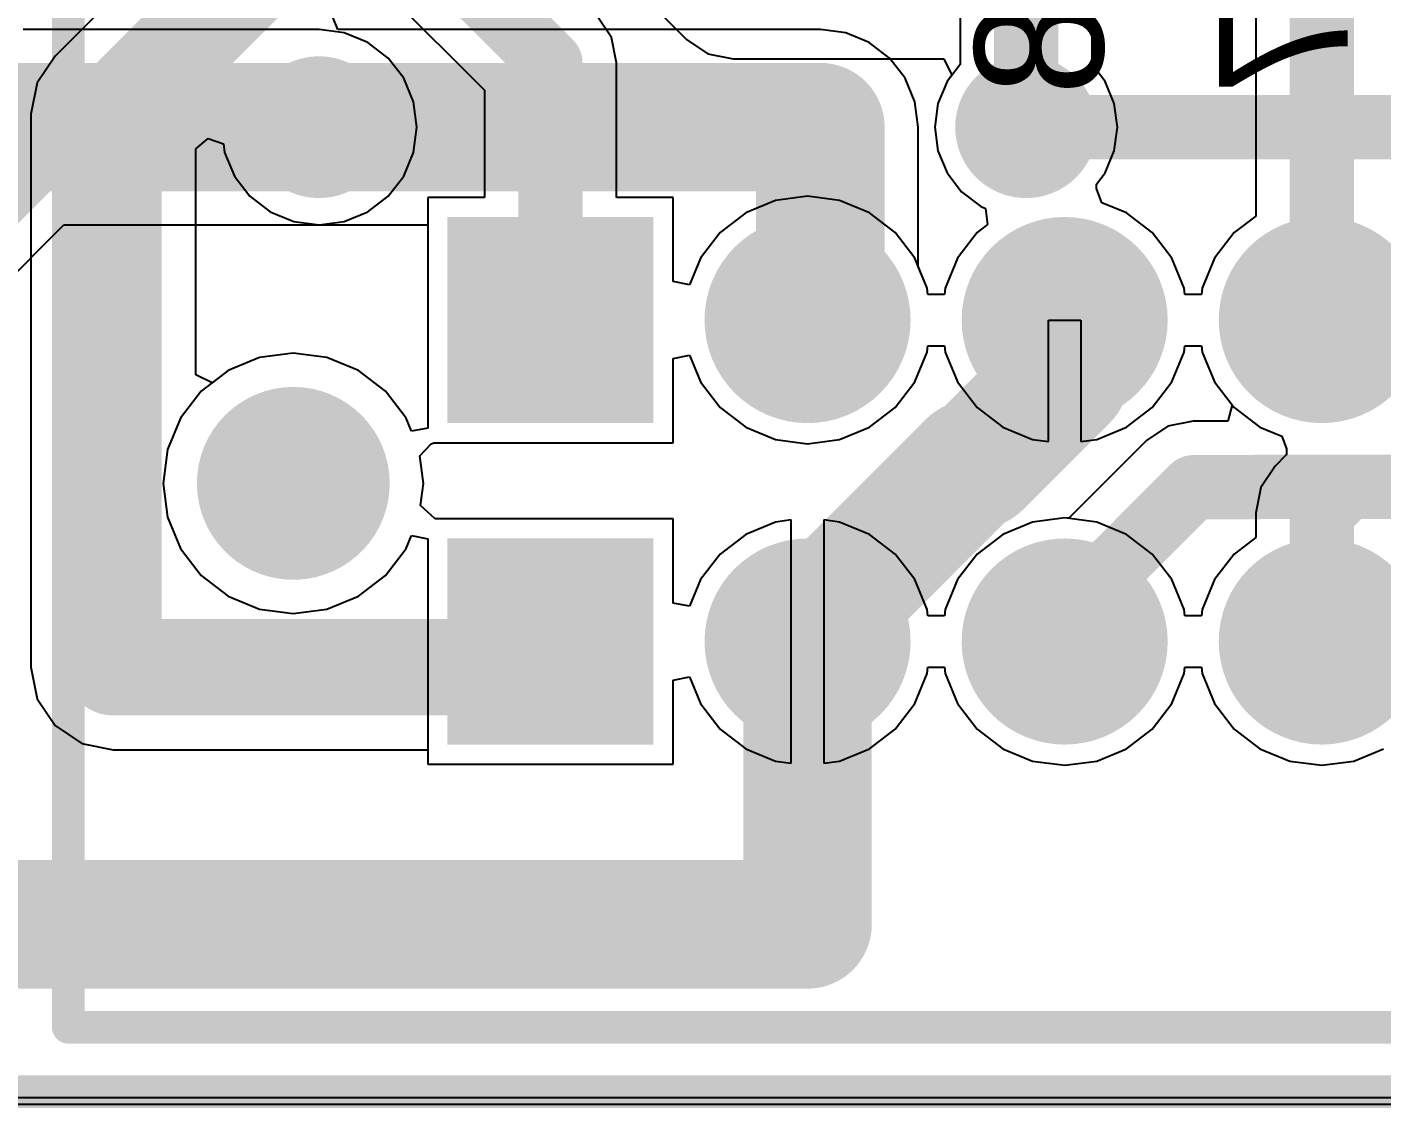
# Model space of a CAD drawing. Header units: millimetres. Extents: x 29.9 to 75.1, y 29.9 to 100.1.
# Drawn here: x 37.23 to 47.77, y 29.87 to 38.28 of the extents above; entities that cross this region are included whole.
import ezdxf

# ---------------------------------------------------------------- set-up
doc = ezdxf.new("R2010")
doc.units = ezdxf.units.MM
for name, color, linetype in [('BottomLayer', 5, 'Continuous'), ('BottomOverlay', 54, 'Continuous'), ('BottomSolder', 6, 'Continuous'), ('Mechanical1', 6, 'Continuous'), ('MultiLayer', 9, 'Continuous'), ('PadHoleLayer', 156, 'Continuous'), ('TopLayer', 1, 'Continuous'), ('TopOverlay', 2, 'Continuous'), ('TopSolder', 216, 'Continuous'), ('ViaHoleLayer', 16, 'Continuous')]:
    doc.layers.add(name, color=color, linetype=linetype)

# ---------------------------------------------------------------- blocks, each defined once
blk = doc.blocks.new('53313_1265_1309')
at = {"layer": 'BottomLayer', "const_width": 0.6999985999999999}
for points in [[(1.65000178, 0, 1), (2.35000038, 0, 1)], [(3.65000032, 0, 1), (4.34999892, 0, 1)], [(5.6500014, 0, 1), (6.35, 0, 1)], [(1.65000178, -2.50000008, 1), (2.35000038, -2.50000008, 1)], [(3.65000032, -2.50000008, 1), (4.34999892, -2.50000008, 1)], [(5.6500014, -2.50000008, 1), (6.35, -2.50000008, 1)]]:
    blk.add_lwpolyline(points, format="xyb", close=True, dxfattribs=at)
at = {"layer": 'BottomLayer'}
for points in [[(-0.6999985999999999, -0.6999985999999999), (0.6999985999999999, -0.6999985999999999), (-0.6999985999999999, 0.6999985999999999), (0.6999985999999999, 0.6999985999999999)], [(-0.6999985999999999, -3.19999868), (0.6999985999999999, -3.19999868), (-0.6999985999999999, -1.80000148), (0.6999985999999999, -1.80000148)]]:
    blk.add_solid(points, dxfattribs=at)
at = {"layer": 'BottomSolder'}
for points, const_width in [([(1.59920178, 0, 1), (2.40080038, 0, 1)], 0.8015985999999999), ([(3.59920032, 0, 1), (4.40079892, 0, 1)], 0.8015985999999999), ([(5.5992014, 0, 1), (6.400799999999999, 0, 1)], 0.8015985999999999), ([(-2.05080108, -1.27, 1), (-1.94920108, -1.27, 1)], 0.1016), ([(1.59920178, -2.50000008, 1), (2.40080038, -2.50000008, 1)], 0.8015985999999999), ([(3.59920032, -2.50000008, 1), (4.40079892, -2.50000008, 1)], 0.8015985999999999), ([(5.5992014, -2.50000008, 1), (6.400799999999999, -2.50000008, 1)], 0.8015985999999999)]:
    blk.add_lwpolyline(points, format="xyb", close=True, dxfattribs=dict(at, const_width=const_width))
for points in [[(-0.8015985999999999, -0.8015985999999999), (0.8015985999999999, -0.8015985999999999), (-0.8015985999999999, 0.8015985999999999), (0.8015985999999999, 0.8015985999999999)], [(-0.8015985999999999, -3.30159868), (0.8015985999999999, -3.30159868), (-0.8015985999999999, -1.69840148), (0.8015985999999999, -1.69840148)]]:
    blk.add_solid(points, dxfattribs=at)
at = {"layer": 'MultiLayer', "const_width": 0.6999985999999999}
for points in [[(1.65000178, 0, 1), (2.35000038, 0, 1)], [(3.65000032, 0, 1), (4.34999892, 0, 1)], [(5.6500014, 0, 1), (6.35, 0, 1)], [(1.65000178, -2.50000008, 1), (2.35000038, -2.50000008, 1)], [(3.65000032, -2.50000008, 1), (4.34999892, -2.50000008, 1)], [(5.6500014, -2.50000008, 1), (6.35, -2.50000008, 1)]]:
    blk.add_lwpolyline(points, format="xyb", close=True, dxfattribs=at)
at = {"layer": 'MultiLayer'}
for points in [[(-0.6999985999999999, -0.6999985999999999), (0.6999985999999999, -0.6999985999999999), (-0.6999985999999999, 0.6999985999999999), (0.6999985999999999, 0.6999985999999999)], [(-0.6999985999999999, -3.19999868), (0.6999985999999999, -3.19999868), (-0.6999985999999999, -1.80000148), (0.6999985999999999, -1.80000148)]]:
    blk.add_solid(points, dxfattribs=at)
at = {"layer": 'PadHoleLayer'}
for points, const_width in [([(-0.1999996, 0, 1), (0.1999996, 0, 1)], 0.3999992), ([(1.80000148, 0, 1), (2.20000068, 0, 1)], 0.3999992), ([(3.80000002, 0, 1), (4.19999922, 0, 1)], 0.3999992), ([(5.800001099999999, 0, 1), (6.200000299999999, 0, 1)], 0.3999992), ([(-2.3750016, -1.27, 1), (-1.62500056, -1.27, 1)], 0.7499985), ([(-0.1999996, -2.50000008, 1), (0.1999996, -2.50000008, 1)], 0.3999992), ([(1.80000148, -2.50000008, 1), (2.20000068, -2.50000008, 1)], 0.3999992), ([(3.80000002, -2.50000008, 1), (4.19999922, -2.50000008, 1)], 0.3999992), ([(5.800001099999999, -2.50000008, 1), (6.200000299999999, -2.50000008, 1)], 0.3999992)]:
    blk.add_lwpolyline(points, format="xyb", close=True, dxfattribs=dict(at, const_width=const_width))
at = {"layer": 'TopLayer', "const_width": 0.6999985999999999}
for points in [[(1.65000178, 0, 1), (2.35000038, 0, 1)], [(3.65000032, 0, 1), (4.34999892, 0, 1)], [(5.6500014, 0, 1), (6.35, 0, 1)], [(1.65000178, -2.50000008, 1), (2.35000038, -2.50000008, 1)], [(3.65000032, -2.50000008, 1), (4.34999892, -2.50000008, 1)], [(5.6500014, -2.50000008, 1), (6.35, -2.50000008, 1)]]:
    blk.add_lwpolyline(points, format="xyb", close=True, dxfattribs=at)
at = {"layer": 'TopLayer'}
for points in [[(-0.6999985999999999, -0.6999985999999999), (0.6999985999999999, -0.6999985999999999), (-0.6999985999999999, 0.6999985999999999), (0.6999985999999999, 0.6999985999999999)], [(-0.6999985999999999, -3.19999868), (0.6999985999999999, -3.19999868), (-0.6999985999999999, -1.80000148), (0.6999985999999999, -1.80000148)]]:
    blk.add_solid(points, dxfattribs=at)
at = {"layer": 'TopOverlay', "const_width": 0.254}
for points in [[(-3.75000012, -5.49999916), (-3.75000012, 2.99999908)], [(-3.75000012, -5.49999916), (13.75000044, -5.49999916)]]:
    blk.add_lwpolyline(points, dxfattribs=at)
at = {"layer": 'TopOverlay', "const_width": 0.127}
blk.add_lwpolyline([(-3.81350012, -5.49999916, 1), (-3.68650012, -5.49999916, 1)], format="xyb", close=True, dxfattribs=at)
blk.add_lwpolyline([(-3.81350012, -5.49999916, 1), (-3.68650012, -5.49999916, 1)], format="xyb", close=True, dxfattribs=at)
at = {"layer": 'TopSolder'}
for points, const_width in [([(1.59920178, 0, 1), (2.40080038, 0, 1)], 0.8015985999999999), ([(3.59920032, 0, 1), (4.40079892, 0, 1)], 0.8015985999999999), ([(5.5992014, 0, 1), (6.400799999999999, 0, 1)], 0.8015985999999999), ([(-2.05080108, -1.27, 1), (-1.94920108, -1.27, 1)], 0.1016), ([(1.59920178, -2.50000008, 1), (2.40080038, -2.50000008, 1)], 0.8015985999999999), ([(3.59920032, -2.50000008, 1), (4.40079892, -2.50000008, 1)], 0.8015985999999999), ([(5.5992014, -2.50000008, 1), (6.400799999999999, -2.50000008, 1)], 0.8015985999999999)]:
    blk.add_lwpolyline(points, format="xyb", close=True, dxfattribs=dict(at, const_width=const_width))
for points in [[(-0.8015985999999999, -0.8015985999999999), (0.8015985999999999, -0.8015985999999999), (-0.8015985999999999, 0.8015985999999999), (0.8015985999999999, 0.8015985999999999)], [(-0.8015985999999999, -3.30159868), (0.8015985999999999, -3.30159868), (-0.8015985999999999, -1.69840148), (0.8015985999999999, -1.69840148)]]:
    blk.add_solid(points, dxfattribs=at)

msp = doc.modelspace()

# ---------------------------------------------------------------- linework, layer by layer
at = {"layer": 'BottomLayer'}
for p, q in [((39.05514668, 41.48612734), (42.35863512, 38.1826389)), ((38.08714759999999, 40.48612934), (40.78612874, 37.7871482)), ((41.77475769999999, 38.19665208), (41.66336346, 38.36336244)), ((39.49999974, 38.26050768), (37.2000018, 38.26050768)), ((39.69683449999999, 38.2345946), (39.49999974, 38.26050768)), ((39.88025297999999, 38.15861812), (39.69683449999999, 38.2345946)), ((40.03775838, 38.03775984), (39.88025297999999, 38.15861812)), ((41.81387369999999, 38.0000002), (41.77475769999999, 38.19665208)), ((42.35863512, 38.1826389), (42.52534548, 38.07124466)), ((42.52534548, 38.07124466), (42.72199736, 38.03212866)), ((40.15861666, 37.88025443999999), (40.03775838, 38.03775984)), ((41.81387369999999, 36.95400026), (41.81387369999999, 38.0000002)), ((42.72199736, 38.03212866), (44.36083584, 38.03212866)), ((44.36083584, 38.03212866), (44.42346715999999, 37.90512866)), ((40.23459314, 37.69683596), (40.15861666, 37.88025443999999)), ((44.38502934, 37.85503224), (44.31409222, 37.68377782)), ((44.42346715999999, 37.90512866), (44.38502934, 37.85503224)), ((40.78612874, 37.7871482), (40.78612874, 36.95400026)), ((40.26050622, 37.5000012), (40.23459314, 37.69683596)), ((44.31409222, 37.68377782), (44.28989618, 37.49999612)), ((40.23459314, 37.30316644), (40.26050622, 37.5000012)), ((44.28989618, 37.49999612), (44.31409222, 37.31621442)), ((44.31409222, 37.31621442), (44.38502934, 37.14496)), ((40.15861666, 37.11974796), (40.23459314, 37.30316644)), ((40.03775838, 36.96224256), (40.15861666, 37.11974796)), ((44.38502934, 37.14496), (44.49787138, 36.99789654)), ((44.49787138, 36.99789654), (44.64493484, 36.8850545)), ((39.88025297999999, 36.84138428), (40.03775838, 36.96224256)), ((40.78612874, 36.95400026), (40.34600262, 36.95400026)), ((40.34600262, 36.95400026), (40.34600262, 35.16017352)), ((42.25399982, 36.95400026), (41.81387369999999, 36.95400026)), ((42.25399982, 36.29951845999999), (42.25399982, 36.95400026)), ((43.05095784, 36.92944608), (42.8188882, 36.83331724)), ((43.3000023, 36.9622324), (43.05095784, 36.92944608)), ((43.54904676, 36.92944608), (43.3000023, 36.9622324)), ((43.78111639999999, 36.83331724), (43.54904676, 36.92944608)), ((44.64493484, 36.8850545), (44.68435564, 36.86872484)), ((39.69683449999999, 36.7654078), (39.88025297999999, 36.84138428)), ((42.8188882, 36.83331724), (42.61960234, 36.68040162)), ((43.98040226, 36.68040162), (43.78111639999999, 36.83331724)), ((44.68435564, 36.86872484), (44.70093422, 36.74280942)), ((36.96050774, 36.18498985999999), (37.5150126, 36.73949472)), ((37.5150126, 36.73949472), (39.49999974, 36.73949472)), ((39.49999974, 36.73949472), (39.69683449999999, 36.7654078)), ((42.61960234, 36.68040162), (42.46668672, 36.48111575999999)), ((44.13331788, 36.48111575999999), (43.98040226, 36.68040162)), ((44.61960088, 36.68040162), (44.46668526, 36.48111575999999)), ((44.70093422, 36.74280942), (44.61960088, 36.68040162)), ((42.46668672, 36.48111575999999), (42.38099982, 36.27425562)), ((44.22944672, 36.24904612), (44.13331788, 36.48111575999999)), ((44.46668526, 36.48111575999999), (44.37055642, 36.24904612)), ((42.38099982, 36.27425562), (42.25399982, 36.29951845999999)), ((44.23595419999999, 36.19962026), (44.22944672, 36.24904612)), ((44.36404894, 36.19962026), (44.23595419999999, 36.19962026)), ((44.37055642, 36.24904612), (44.36404894, 36.19962026)), ((45.17300084, 35.0544892), (45.17300084, 36.00000166)), ((45.17300084, 36.00000166), (45.42700084, 36.00000166)), ((45.42700084, 36.00000166), (45.42700084, 35.0544892)), ((39.30000013999999, 35.7426641), (39.03790262, 35.7081582)), ((39.56209766, 35.7081582), (39.30000013999999, 35.7426641)), ((42.25399982, 35.70048486), (42.38099982, 35.7257477)), ((42.38099982, 35.7257477), (42.46668672, 35.51888756)), ((44.13331788, 35.51888756), (44.22944672, 35.75095719999999)), ((44.22944672, 35.75095719999999), (44.23595419999999, 35.80038306)), ((44.23595419999999, 35.80038306), (44.36404894, 35.80038306)), ((44.36404894, 35.80038306), (44.37055642, 35.75095719999999)), ((44.37055642, 35.75095719999999), (44.46668526, 35.51888756)), ((46.13331642, 35.51888756), (46.22944526, 35.75095719999999)), ((46.22944526, 35.75095719999999), (46.23595273999999, 35.80039068)), ((46.23595273999999, 35.80039068), (46.36405002, 35.80039068)), ((46.36405002, 35.80039068), (46.3705575, 35.75095719999999)), ((46.3705575, 35.75095719999999), (46.46668634, 35.51888756)), ((39.03790262, 35.7081582), (38.79366891999999, 35.60699254)), ((39.80633135999999, 35.60699254), (39.56209766, 35.7081582)), ((42.25399982, 35.04600306), (42.25399982, 35.70048486)), ((38.79366891999999, 35.60699254), (38.58393857999999, 35.44606322)), ((40.01606169999999, 35.44606322), (39.80633135999999, 35.60699254)), ((42.46668672, 35.51888756), (42.61960234, 35.3196017)), ((43.98040226, 35.3196017), (44.13331788, 35.51888756)), ((44.46668526, 35.51888756), (44.61960088, 35.3196017)), ((45.9804008, 35.3196017), (46.13331642, 35.51888756)), ((46.46668634, 35.51888756), (46.60327737999999, 35.34087419999999)), ((38.58393857999999, 35.44606322), (38.42300926, 35.23633288)), ((40.17699102, 35.23633288), (40.01606169999999, 35.44606322)), ((42.61960234, 35.3196017), (42.8188882, 35.16668608)), ((43.78111639999999, 35.16668608), (43.98040226, 35.3196017)), ((44.61960088, 35.3196017), (44.8188842, 35.16668608)), ((45.78111748, 35.16668608), (45.9804008, 35.3196017)), ((46.60327737999999, 35.34087419999999), (46.56806028, 35.2138742)), ((38.42300926, 35.23633288), (38.3218436, 34.99209918)), ((40.21900262, 35.13491068), (40.17699102, 35.23633288)), ((46.30000138, 35.2138742), (46.10335204, 35.1747582)), ((46.56806028, 35.2138742), (46.30000138, 35.2138742)), ((40.34600262, 35.16017352), (40.21900262, 35.13491068)), ((42.8188882, 35.16668608), (43.05095784, 35.07055724)), ((43.54904676, 35.07055724), (43.78111639999999, 35.16668608)), ((44.8188842, 35.16668608), (45.05095638, 35.07055724)), ((45.5490453, 35.07055724), (45.78111748, 35.16668608)), ((46.10335204, 35.1747582), (45.93663914, 35.06336396)), ((38.3218436, 34.99209918), (38.28733769999999, 34.73000166)), ((40.28442286, 34.94450974), (40.37361496, 35.03679048)), ((40.37361496, 35.03679048), (40.39329488, 35.04600306)), ((40.39329488, 35.04600306), (42.25399982, 35.04600306)), ((43.05095784, 35.07055724), (43.3000023, 35.03777092)), ((43.3000023, 35.03777092), (43.54904676, 35.07055724)), ((45.05095638, 35.07055724), (45.17300084, 35.0544892)), ((45.93663914, 35.06336396), (45.33137746, 34.45810228)), ((45.42700084, 35.0544892), (45.5490453, 35.07055724)), ((40.31266257999999, 34.73000166), (40.28442286, 34.94450974)), ((38.28733769999999, 34.73000166), (38.3218436, 34.46790413999999)), ((40.28999308, 34.55780236), (40.31266257999999, 34.73000166)), ((38.3218436, 34.46790413999999), (38.42300926, 34.22367044)), ((40.40442262, 34.45400018), (40.28999308, 34.55780236)), ((45.30000084, 34.46223232), (45.05095638, 34.429446)), ((45.33137746, 34.45810228), (45.30000084, 34.46223232)), ((42.25399982, 34.45400018), (40.40442262, 34.45400018)), ((42.25399982, 33.79951837999999), (42.25399982, 34.45400018)), ((43.05095784, 34.429446), (42.8188882, 34.33331716)), ((43.1730023, 34.44551404), (43.05095784, 34.429446)), ((43.1730023, 33.50000158), (43.1730023, 34.44551404)), ((43.54904676, 34.429446), (43.4270023, 34.44551404)), ((43.4270023, 34.44551404), (43.4270023, 33.50000158)), ((43.78111639999999, 34.33331716), (43.54904676, 34.429446)), ((45.05095638, 34.429446), (44.8188842, 34.33331716)), ((40.17699102, 34.22367044), (40.21900262, 34.32509264)), ((40.21900262, 34.32509264), (40.34600262, 34.2998298)), ((40.34600262, 34.2998298), (40.34600262, 32.54600298)), ((42.8188882, 34.33331716), (42.61960234, 34.18040154)), ((43.98040226, 34.18040154), (43.78111639999999, 34.33331716)), ((44.8188842, 34.33331716), (44.61960088, 34.18040154)), ((38.42300926, 34.22367044), (38.58393857999999, 34.0139401)), ((40.01606169999999, 34.0139401), (40.17699102, 34.22367044)), ((42.61960234, 34.18040154), (42.46668672, 33.98111567999999)), ((44.13331788, 33.98111567999999), (43.98040226, 34.18040154)), ((44.61960088, 34.18040154), (44.46668526, 33.98111567999999)), ((38.58393857999999, 34.0139401), (38.79366891999999, 33.85301078)), ((39.80633135999999, 33.85301078), (40.01606169999999, 34.0139401)), ((42.46668672, 33.98111567999999), (42.38099982, 33.77425554)), ((44.22944672, 33.74904604), (44.13331788, 33.98111567999999)), ((44.46668526, 33.98111567999999), (44.37055642, 33.74904604)), ((38.79366891999999, 33.85301078), (39.03790262, 33.75184512)), ((39.56209766, 33.75184512), (39.80633135999999, 33.85301078)), ((39.03790262, 33.75184512), (39.30000013999999, 33.71733922)), ((39.30000013999999, 33.71733922), (39.56209766, 33.75184512)), ((42.38099982, 33.77425554), (42.25399982, 33.79951837999999)), ((44.23595419999999, 33.69962018), (44.22944672, 33.74904604)), ((44.37055642, 33.74904604), (44.36404894, 33.69962018)), ((44.36404894, 33.69962018), (44.23595419999999, 33.69962018)), ((43.1730023, 32.55448912), (43.1730023, 33.50000158)), ((43.4270023, 33.50000158), (43.4270023, 32.55448912)), ((42.25399982, 33.20048478), (42.38099982, 33.22574762)), ((42.25399982, 32.54600298), (42.25399982, 33.20048478)), ((42.38099982, 33.22574762), (42.46668672, 33.01888748)), ((44.13331788, 33.01888748), (44.22944672, 33.25095712)), ((44.22944672, 33.25095712), (44.23595419999999, 33.30038297999999)), ((44.23595419999999, 33.30038297999999), (44.36404894, 33.30038297999999)), ((44.36404894, 33.30038297999999), (44.37055642, 33.25095712)), ((44.37055642, 33.25095712), (44.46668526, 33.01888748)), ((46.13331642, 33.01888748), (46.22944526, 33.25095712)), ((46.22944526, 33.25095712), (46.23595273999999, 33.3003906)), ((46.23595273999999, 33.3003906), (46.36405002, 33.3003906)), ((46.36405002, 33.3003906), (46.3705575, 33.25095712)), ((46.3705575, 33.25095712), (46.46668634, 33.01888748)), ((42.46668672, 33.01888748), (42.61960234, 32.81960162)), ((43.98040226, 32.81960162), (44.13331788, 33.01888748)), ((44.46668526, 33.01888748), (44.61960088, 32.81960162)), ((45.9804008, 32.81960162), (46.13331642, 33.01888748)), ((46.46668634, 33.01888748), (46.61960196, 32.81960162)), ((42.61960234, 32.81960162), (42.8188882, 32.666686)), ((43.78111639999999, 32.666686), (43.98040226, 32.81960162)), ((44.61960088, 32.81960162), (44.8188842, 32.666686)), ((45.78111748, 32.666686), (45.9804008, 32.81960162)), ((46.61960196, 32.81960162), (46.81888528, 32.666686)), ((42.8188882, 32.666686), (43.05095784, 32.57055716)), ((43.05095784, 32.57055716), (43.1730023, 32.55448912)), ((43.4270023, 32.55448912), (43.54904676, 32.57055716)), ((43.54904676, 32.57055716), (43.78111639999999, 32.666686)), ((44.8188842, 32.666686), (45.05095638, 32.57055716)), ((45.05095638, 32.57055716), (45.30000084, 32.53777084)), ((45.30000084, 32.53777084), (45.5490453, 32.57055716)), ((45.5490453, 32.57055716), (45.78111748, 32.666686)), ((46.81888528, 32.666686), (47.05095746, 32.57055716)), ((47.05095746, 32.57055716), (47.30000192, 32.53777084)), ((47.30000192, 32.53777084), (47.54904638, 32.57055716)), ((47.54904638, 32.57055716), (47.78111856, 32.666686)), ((40.34600262, 32.54600298), (42.25399982, 32.54600298)), ((57.40000204, 29.95000106), (30.10000076, 29.95000106))]:
    msp.add_line(p, q, dxfattribs=at)
for points, const_width in [([(38.2999996, 41.00000181999999), (41.30000122, 38.0000002)], 0.499999), ([(41.30000122, 36.00000166), (41.30000122, 38.0000002)], 0.499999), ([(36.20000126, 36.50000066), (37.2000018, 37.5000012)], 1.00000054), ([(37.2000018, 37.5000012), (39.49999974, 37.5000012)], 1.00000054), ([(44.99997096, 37.49999612), (50.5000006, 37.49999612)], 0.499999), ([(41.10000162, 36.20000126), (41.30000122, 36.00000166)], 0.499999), ([(45.30000084, 33.70000118), (46.30000138, 34.70000172)], 0.499999), ([(46.30000138, 34.70000172), (46.7972902, 34.70000172)], 0.499999), ([(46.7972902, 34.70000172), (46.8012907, 34.70400222)], 0.499999), ([(46.8012907, 34.70400222), (51.90400338, 34.70400222)], 0.499999), ([(43.29999976, 33.49999904), (43.3000023, 33.50000158)], 1.00000054), ([(43.29999976, 31.3000009), (43.29999976, 33.49999904)], 1.00000054), ([(45.30000084, 33.50000158), (45.30000084, 33.70000118)], 0.499999), ([(32.20000164, 31.3000009), (43.29999976, 31.3000009)], 1.00000054)]:
    msp.add_lwpolyline(points, dxfattribs=dict(at, const_width=const_width))
for points, const_width in [([(41.17500274, 38.0000002, 1), (41.4249997, 38.0000002, 1)], 0.2499995), ([(41.17500274, 38.0000002, 1), (41.4249997, 38.0000002, 1)], 0.2499995), ([(36.9500023, 37.5000012, 1), (37.4500013, 37.5000012, 1)], 0.499999), ([(36.9500023, 37.5000012, 1), (37.4500013, 37.5000012, 1)], 0.499999), ([(39.25000024, 37.5000012, 1), (39.74999924, 37.5000012, 1)], 0.499999), ([(39.27499891999999, 37.5000012, 1), (39.72500056, 37.5000012, 1)], 0.4499991), ([(44.77497014, 37.49999612, 1), (45.22497178, 37.49999612, 1)], 0.4499991), ([(44.87497248, 37.49999612, 1), (45.12496944, 37.49999612, 1)], 0.2499995), ([(40.97500314, 36.20000126, 1), (41.2250001, 36.20000126, 1)], 0.2499995), ([(41.17500274, 36.00000166, 1), (41.4249997, 36.00000166, 1)], 0.2499995), ([(41.17500274, 36.00000166, 1), (41.4249997, 36.00000166, 1)], 0.2499995), ([(46.1750029, 34.70000172, 1), (46.42499986, 34.70000172, 1)], 0.2499995), ([(46.1750029, 34.70000172, 1), (46.42499986, 34.70000172, 1)], 0.2499995), ([(46.67229172, 34.70000172, 1), (46.92228867999999, 34.70000172, 1)], 0.2499995), ([(46.67229172, 34.70000172, 1), (46.92228867999999, 34.70000172, 1)], 0.2499995), ([(46.67629222, 34.70400222, 1), (46.92628918, 34.70400222, 1)], 0.2499995), ([(46.67629222, 34.70400222, 1), (46.92628918, 34.70400222, 1)], 0.2499995), ([(43.05000026, 33.49999904, 1), (43.54999926, 33.49999904, 1)], 0.499999), ([(43.05000026, 33.49999904, 1), (43.54999926, 33.49999904, 1)], 0.499999), ([(43.05000279999999, 33.50000158, 1), (43.5500018, 33.50000158, 1)], 0.499999), ([(45.17500236, 33.70000118, 1), (45.42499932, 33.70000118, 1)], 0.2499995), ([(45.17500236, 33.70000118, 1), (45.42499932, 33.70000118, 1)], 0.2499995), ([(45.17500236, 33.50000158, 1), (45.42499932, 33.50000158, 1)], 0.2499995), ([(43.05000026, 31.3000009, 1), (43.54999926, 31.3000009, 1)], 0.499999), ([(43.05000026, 31.3000009, 1), (43.54999926, 31.3000009, 1)], 0.499999)]:
    msp.add_lwpolyline(points, format="xyb", close=True, dxfattribs=dict(at, const_width=const_width))
at = {"layer": 'BottomSolder', "const_width": 0.5515991}
for points in [[(39.22419892, 37.5000012, 1), (39.77580056, 37.5000012, 1)], [(44.72417014, 37.49999612, 1), (45.27577178, 37.49999612, 1)]]:
    msp.add_lwpolyline(points, format="xyb", close=True, dxfattribs=at)
at = {"layer": 'Mechanical1', "const_width": 0.254}
msp.add_lwpolyline([(30.00000096, 30.00000096), (74.99999986, 30.00000096)], dxfattribs=at)
at = {"layer": 'MultiLayer', "const_width": 0.4499991}
for points in [[(39.27499891999999, 37.5000012, 1), (39.72500056, 37.5000012, 1)], [(44.77497014, 37.49999612, 1), (45.22497178, 37.49999612, 1)]]:
    msp.add_lwpolyline(points, format="xyb", close=True, dxfattribs=at)
at = {"layer": 'TopLayer'}
for p, q in [((44.48612895999999, 42.31324532), (44.48612895999999, 37.9867922)), ((45.51387391999999, 37.98671346), (45.51387391999999, 42.31324532)), ((46.78612944, 41.98714996), (46.78612944, 36.80818394)), ((39.05867474, 39.6656433), (37.44651641999999, 38.05348498)), ((39.64708098, 38.26050768), (39.59447504, 38.38750768)), ((43.40000209999999, 38.26050768), (39.64708098, 38.26050768)), ((43.59683686, 38.2345946), (43.40000209999999, 38.26050768)), ((43.78025534, 38.15861812), (43.59683686, 38.2345946)), ((43.93776073999999, 38.03775984), (43.78025534, 38.15861812)), ((37.44651641999999, 38.05348498), (37.3074946, 37.84542596)), ((44.05861901999999, 37.88025443999999), (43.93776073999999, 38.03775984)), ((44.48612895999999, 37.9867922), (44.38502934, 37.85503224)), ((45.61491258, 37.85503224), (45.51387391999999, 37.98671346)), ((37.3074946, 37.84542596), (37.2586758, 37.600001)), ((44.1345955, 37.69683596), (44.05861901999999, 37.88025443999999)), ((44.38502934, 37.85503224), (44.31409222, 37.68377782)), ((45.6858497, 37.68377782), (45.61491258, 37.85503224)), ((44.16050858, 37.5000012), (44.1345955, 37.69683596)), ((44.31409222, 37.68377782), (44.28989618, 37.49999612)), ((45.71004574, 37.49999612), (45.6858497, 37.68377782)), ((37.2586758, 37.600001), (37.2586758, 33.30000198)), ((38.541325, 37.33068734), (38.6366893, 37.41073544)), ((38.6366893, 37.41073544), (38.75660269999999, 37.3700294)), ((44.16050858, 36.41547454), (44.16050858, 37.5000012)), ((44.28989618, 37.49999612), (44.31409222, 37.31621442)), ((45.6858497, 37.31621442), (45.71004574, 37.49999612)), ((38.541325, 35.57344676), (38.541325, 37.33068734)), ((38.75660269999999, 37.3700294), (38.76540634, 37.30316644)), ((44.31409222, 37.31621442), (44.38502934, 37.14496)), ((45.61491258, 37.14496), (45.6858497, 37.31621442)), ((38.76540634, 37.30316644), (38.84138282, 37.11974796)), ((38.84138282, 37.11974796), (38.9622411, 36.96224256)), ((44.38502934, 37.14496), (44.49787138, 36.99789654)), ((45.54794802, 37.05768814), (45.61491258, 37.14496)), ((44.49787138, 36.99789654), (44.64493484, 36.8850545)), ((45.54824266, 37.02343116), (45.54794802, 37.05768814)), ((45.58929922, 36.91277351999999), (45.54824266, 37.02343116)), ((38.9622411, 36.96224256), (39.1197465, 36.84138428)), ((44.64493484, 36.8850545), (44.68435564, 36.86872484)), ((45.78111748, 36.83331724), (45.58929922, 36.91277351999999)), ((39.1197465, 36.84138428), (39.30316498, 36.7654078)), ((44.68435564, 36.86872484), (44.70093422, 36.74280942)), ((45.9804008, 36.68040162), (45.78111748, 36.83331724)), ((46.78612944, 36.80818394), (46.61960196, 36.68040162)), ((39.30316498, 36.7654078), (39.49999974, 36.73949472)), ((39.49999974, 36.73949472), (40.34600262, 36.73949472)), ((40.34600262, 36.73949472), (40.34600262, 35.16017352)), ((44.61960088, 36.68040162), (44.46668526, 36.48111575999999)), ((44.70093422, 36.74280942), (44.61960088, 36.68040162)), ((46.13331642, 36.48111575999999), (45.9804008, 36.68040162)), ((46.61960196, 36.68040162), (46.46668634, 36.48111575999999)), ((44.46668526, 36.48111575999999), (44.37055642, 36.24904612)), ((46.22944526, 36.24904612), (46.13331642, 36.48111575999999)), ((46.46668634, 36.48111575999999), (46.3705575, 36.24904612)), ((44.22944672, 36.24904612), (44.16050858, 36.41547454)), ((44.23595419999999, 36.19962026), (44.22944672, 36.24904612)), ((44.36404894, 36.19962026), (44.23595419999999, 36.19962026)), ((44.37055642, 36.24904612), (44.36404894, 36.19962026)), ((46.23595273999999, 36.19961264), (46.22944526, 36.24904612)), ((46.36405002, 36.19961264), (46.23595273999999, 36.19961264)), ((46.3705575, 36.24904612), (46.36405002, 36.19961264)), ((45.17300084, 35.0544892), (45.17300084, 36.00000166)), ((45.17300084, 36.00000166), (45.42700084, 36.00000166)), ((45.42700084, 36.00000166), (45.42700084, 35.0544892)), ((39.30000013999999, 35.7426641), (39.03790262, 35.7081582)), ((39.56209766, 35.7081582), (39.30000013999999, 35.7426641)), ((42.25399982, 35.70048486), (42.38099982, 35.7257477)), ((42.38099982, 35.7257477), (42.46668672, 35.51888756)), ((44.13331788, 35.51888756), (44.22944672, 35.75095719999999)), ((44.22944672, 35.75095719999999), (44.23595419999999, 35.80038306)), ((44.23595419999999, 35.80038306), (44.36404894, 35.80038306)), ((44.36404894, 35.80038306), (44.37055642, 35.75095719999999)), ((44.37055642, 35.75095719999999), (44.46668526, 35.51888756)), ((46.13331642, 35.51888756), (46.22944526, 35.75095719999999)), ((46.22944526, 35.75095719999999), (46.23595273999999, 35.80039068)), ((46.23595273999999, 35.80039068), (46.36405002, 35.80039068)), ((46.36405002, 35.80039068), (46.3705575, 35.75095719999999)), ((46.3705575, 35.75095719999999), (46.46668634, 35.51888756)), ((39.03790262, 35.7081582), (38.79366891999999, 35.60699254)), ((39.80633135999999, 35.60699254), (39.56209766, 35.7081582)), ((42.25399982, 35.04600306), (42.25399982, 35.70048486)), ((38.668325, 35.51081543999999), (38.541325, 35.57344676)), ((38.79366891999999, 35.60699254), (38.668325, 35.51081543999999)), ((40.01606169999999, 35.44606322), (39.80633135999999, 35.60699254)), ((42.46668672, 35.51888756), (42.61960234, 35.3196017)), ((43.98040226, 35.3196017), (44.13331788, 35.51888756)), ((44.46668526, 35.51888756), (44.61960088, 35.3196017)), ((45.9804008, 35.3196017), (46.13331642, 35.51888756)), ((46.46668634, 35.51888756), (46.61960196, 35.3196017)), ((40.17699102, 35.23633288), (40.01606169999999, 35.44606322)), ((42.61960234, 35.3196017), (42.8188882, 35.16668608)), ((43.78111639999999, 35.16668608), (43.98040226, 35.3196017)), ((44.61960088, 35.3196017), (44.8188842, 35.16668608)), ((45.78111748, 35.16668608), (45.9804008, 35.3196017)), ((46.61960196, 35.3196017), (46.81888528, 35.16668608)), ((40.21900262, 35.13491068), (40.17699102, 35.23633288)), ((40.34600262, 35.16017352), (40.21900262, 35.13491068)), ((42.8188882, 35.16668608), (43.05095784, 35.07055724)), ((43.54904676, 35.07055724), (43.78111639999999, 35.16668608)), ((44.8188842, 35.16668608), (45.05095638, 35.07055724)), ((45.5490453, 35.07055724), (45.78111748, 35.16668608)), ((46.81888528, 35.16668608), (46.98962916, 35.09595978)), ((46.98962916, 35.09595978), (47.02420364, 34.99843902)), ((40.28442286, 34.94450974), (40.37361496, 35.03679048)), ((40.37361496, 35.03679048), (40.39329488, 35.04600306)), ((40.39329488, 35.04600306), (42.25399982, 35.04600306)), ((43.05095784, 35.07055724), (43.3000023, 35.03777092)), ((43.3000023, 35.03777092), (43.54904676, 35.07055724)), ((45.05095638, 35.07055724), (45.17300084, 35.0544892)), ((45.42700084, 35.0544892), (45.5490453, 35.07055724)), ((47.02420364, 34.99843902), (47.02613404, 34.9603949)), ((40.31266257999999, 34.73000166), (40.28442286, 34.94450974)), ((47.02394456, 34.95066924), (46.93663968, 34.86336436)), ((47.02613404, 34.9603949), (47.02394456, 34.95066924)), ((46.93663968, 34.86336436), (46.82524544, 34.696654)), ((40.28999308, 34.55780236), (40.31266257999999, 34.73000166)), ((46.82524544, 34.696654), (46.78612944, 34.50000212)), ((40.40442262, 34.45400018), (40.28999308, 34.55780236)), ((45.30000084, 34.46223232), (45.05095638, 34.429446)), ((45.5490453, 34.429446), (45.30000084, 34.46223232)), ((46.78612944, 34.50000212), (46.78612944, 34.30818386)), ((42.25399982, 34.45400018), (40.40442262, 34.45400018)), ((42.25399982, 33.79951837999999), (42.25399982, 34.45400018)), ((43.05095784, 34.429446), (42.8188882, 34.33331716)), ((43.1730023, 34.44551404), (43.05095784, 34.429446)), ((43.1730023, 33.50000158), (43.1730023, 34.44551404)), ((43.54904676, 34.429446), (43.4270023, 34.44551404)), ((43.4270023, 34.44551404), (43.4270023, 33.50000158)), ((43.78111639999999, 34.33331716), (43.54904676, 34.429446)), ((45.05095638, 34.429446), (44.8188842, 34.33331716)), ((45.78111748, 34.33331716), (45.5490453, 34.429446)), ((42.8188882, 34.33331716), (42.61960234, 34.18040154)), ((43.98040226, 34.18040154), (43.78111639999999, 34.33331716)), ((44.8188842, 34.33331716), (44.61960088, 34.18040154)), ((45.9804008, 34.18040154), (45.78111748, 34.33331716)), ((46.78612944, 34.30818386), (46.61960196, 34.18040154)), ((42.61960234, 34.18040154), (42.46668672, 33.98111567999999)), ((44.13331788, 33.98111567999999), (43.98040226, 34.18040154)), ((44.61960088, 34.18040154), (44.46668526, 33.98111567999999)), ((46.13331642, 33.98111567999999), (45.9804008, 34.18040154)), ((46.61960196, 34.18040154), (46.46668634, 33.98111567999999)), ((42.46668672, 33.98111567999999), (42.38099982, 33.77425554)), ((44.22944672, 33.74904604), (44.13331788, 33.98111567999999)), ((44.46668526, 33.98111567999999), (44.37055642, 33.74904604)), ((46.22944526, 33.74904604), (46.13331642, 33.98111567999999)), ((46.46668634, 33.98111567999999), (46.3705575, 33.74904604)), ((42.38099982, 33.77425554), (42.25399982, 33.79951837999999)), ((44.23595419999999, 33.69962018), (44.22944672, 33.74904604)), ((44.37055642, 33.74904604), (44.36404894, 33.69962018)), ((46.23595273999999, 33.69961256), (46.22944526, 33.74904604)), ((46.3705575, 33.74904604), (46.36405002, 33.69961256)), ((44.36404894, 33.69962018), (44.23595419999999, 33.69962018)), ((46.36405002, 33.69961256), (46.23595273999999, 33.69961256)), ((43.1730023, 32.55448912), (43.1730023, 33.50000158)), ((43.4270023, 33.50000158), (43.4270023, 32.55448912)), ((37.2586758, 33.30000198), (37.3074946, 33.05457702)), ((42.25399982, 33.20048478), (42.38099982, 33.22574762)), ((42.25399982, 32.54600298), (42.25399982, 33.20048478)), ((42.38099982, 33.22574762), (42.46668672, 33.01888748)), ((44.13331788, 33.01888748), (44.22944672, 33.25095712)), ((44.22944672, 33.25095712), (44.23595419999999, 33.30038297999999)), ((44.23595419999999, 33.30038297999999), (44.36404894, 33.30038297999999)), ((44.36404894, 33.30038297999999), (44.37055642, 33.25095712)), ((44.37055642, 33.25095712), (44.46668526, 33.01888748)), ((46.13331642, 33.01888748), (46.22944526, 33.25095712)), ((46.22944526, 33.25095712), (46.23595273999999, 33.3003906)), ((46.23595273999999, 33.3003906), (46.36405002, 33.3003906)), ((46.36405002, 33.3003906), (46.3705575, 33.25095712)), ((46.3705575, 33.25095712), (46.46668634, 33.01888748)), ((37.3074946, 33.05457702), (37.44651641999999, 32.846518)), ((42.46668672, 33.01888748), (42.61960234, 32.81960162)), ((43.98040226, 32.81960162), (44.13331788, 33.01888748)), ((44.46668526, 33.01888748), (44.61960088, 32.81960162)), ((45.9804008, 32.81960162), (46.13331642, 33.01888748)), ((46.46668634, 33.01888748), (46.61960196, 32.81960162)), ((37.44651641999999, 32.846518), (37.65457544, 32.70749618)), ((42.61960234, 32.81960162), (42.8188882, 32.666686)), ((43.78111639999999, 32.666686), (43.98040226, 32.81960162)), ((44.61960088, 32.81960162), (44.8188842, 32.666686)), ((45.78111748, 32.666686), (45.9804008, 32.81960162)), ((46.61960196, 32.81960162), (46.81888528, 32.666686)), ((37.65457544, 32.70749618), (37.9000004, 32.65867738)), ((37.9000004, 32.65867738), (40.34600262, 32.65867738)), ((40.34600262, 32.65867738), (40.34600262, 32.54600298)), ((42.8188882, 32.666686), (43.05095784, 32.57055716)), ((43.05095784, 32.57055716), (43.1730023, 32.55448912)), ((43.4270023, 32.55448912), (43.54904676, 32.57055716)), ((43.54904676, 32.57055716), (43.78111639999999, 32.666686)), ((44.8188842, 32.666686), (45.05095638, 32.57055716)), ((45.05095638, 32.57055716), (45.30000084, 32.53777084)), ((45.30000084, 32.53777084), (45.5490453, 32.57055716)), ((45.5490453, 32.57055716), (45.78111748, 32.666686)), ((46.81888528, 32.666686), (47.05095746, 32.57055716)), ((47.05095746, 32.57055716), (47.30000192, 32.53777084)), ((47.30000192, 32.53777084), (47.54904638, 32.57055716)), ((47.54904638, 32.57055716), (47.78111856, 32.666686)), ((40.34600262, 32.54600298), (42.25399982, 32.54600298)), ((57.60000164, 29.90000116), (30.05000086, 29.90000116))]:
    msp.add_line(p, q, dxfattribs=at)
for points, const_width in [([(45.00000144, 37.5000266), (45.00000144, 42.80000076)], 0.499999), ([(47.30000192, 36.00000166), (47.30000192, 42.20000195999999)], 0.499999), ([(37.9000004, 37.600001), (39.69999934, 39.39999994)], 0.75000104), ([(37.9000004, 33.30000198), (37.9000004, 37.600001)], 0.75000104), ([(39.49999974, 37.5000012), (43.40000209999999, 37.5000012)], 1.00000054), ([(43.40000209999999, 36.10000146), (43.40000209999999, 37.5000012)], 1.00000054), ([(44.99997096, 37.49999612), (45.00000144, 37.5000266)], 0.499999), ([(43.3000023, 36.00000166), (43.40000209999999, 36.10000146)], 1.00000054), ([(45.30000084, 35.55627128), (45.30000084, 36.00000166)], 1.00000054), ([(44.62186656, 34.878137), (45.30000084, 35.55627128)], 1.00000054), ([(43.3000023, 33.60000137999999), (44.57813792, 34.878137)], 1.00000054), ([(44.57813792, 34.878137), (44.62186656, 34.878137)], 1.00000054), ([(47.40000172, 34.60000192), (47.50400201999999, 34.70400222)], 0.499999), ([(47.50400201999999, 34.70400222), (51.60000093999999, 34.70400222)], 0.499999), ([(47.30000192, 34.50000212), (47.40000172, 34.60000192)], 0.499999), ([(47.30000192, 33.50000158), (47.30000192, 34.50000212)], 0.499999), ([(43.3000023, 33.50000158), (43.3000023, 33.60000137999999)], 1.00000054), ([(41.30000122, 33.30000198), (41.30000122, 33.50000158)], 0.75000104), ([(37.9000004, 33.30000198), (41.30000122, 33.30000198)], 0.75000104)]:
    msp.add_lwpolyline(points, dxfattribs=dict(at, const_width=const_width))
for points, const_width in [([(37.71250014, 37.600001, 1), (38.08750066, 37.600001, 1)], 0.37500052), ([(37.71250014, 37.600001, 1), (38.08750066, 37.600001, 1)], 0.37500052), ([(39.25000024, 37.5000012, 1), (39.74999924, 37.5000012, 1)], 0.499999), ([(39.27499891999999, 37.5000012, 1), (39.72500056, 37.5000012, 1)], 0.4499991), ([(43.1500026, 37.5000012, 1), (43.6500016, 37.5000012, 1)], 0.499999), ([(43.1500026, 37.5000012, 1), (43.6500016, 37.5000012, 1)], 0.499999), ([(44.77497014, 37.49999612, 1), (45.22497178, 37.49999612, 1)], 0.4499991), ([(44.87497248, 37.49999612, 1), (45.12496944, 37.49999612, 1)], 0.2499995), ([(44.87500296, 37.5000266, 1), (45.12499992, 37.5000266, 1)], 0.2499995), ([(44.87500296, 37.5000266, 1), (45.12499992, 37.5000266, 1)], 0.2499995), ([(43.1500026, 36.10000146, 1), (43.6500016, 36.10000146, 1)], 0.499999), ([(43.1500026, 36.10000146, 1), (43.6500016, 36.10000146, 1)], 0.499999), ([(43.05000279999999, 36.00000166, 1), (43.5500018, 36.00000166, 1)], 0.499999), ([(45.05000133999999, 36.00000166, 1), (45.55000034, 36.00000166, 1)], 0.499999), ([(47.17500344, 36.00000166, 1), (47.42500039999999, 36.00000166, 1)], 0.2499995), ([(45.05000133999999, 35.55627128, 1), (45.55000034, 35.55627128, 1)], 0.499999), ([(45.05000133999999, 35.55627128, 1), (45.55000034, 35.55627128, 1)], 0.499999), ([(44.32813841999999, 34.878137, 1), (44.82813742, 34.878137, 1)], 0.499999), ([(44.32813841999999, 34.878137, 1), (44.82813742, 34.878137, 1)], 0.499999), ([(44.37186706, 34.878137, 1), (44.87186606, 34.878137, 1)], 0.499999), ([(44.37186706, 34.878137, 1), (44.87186606, 34.878137, 1)], 0.499999), ([(47.37900354, 34.70400222, 1), (47.6290005, 34.70400222, 1)], 0.2499995), ([(47.37900354, 34.70400222, 1), (47.6290005, 34.70400222, 1)], 0.2499995), ([(47.27500324, 34.60000192, 1), (47.52500019999999, 34.60000192, 1)], 0.2499995), ([(47.27500324, 34.60000192, 1), (47.52500019999999, 34.60000192, 1)], 0.2499995), ([(47.17500344, 34.50000212, 1), (47.42500039999999, 34.50000212, 1)], 0.2499995), ([(47.17500344, 34.50000212, 1), (47.42500039999999, 34.50000212, 1)], 0.2499995), ([(43.05000279999999, 33.60000137999999, 1), (43.5500018, 33.60000137999999, 1)], 0.499999), ([(43.05000279999999, 33.60000137999999, 1), (43.5500018, 33.60000137999999, 1)], 0.499999), ([(43.05000279999999, 33.50000158, 1), (43.5500018, 33.50000158, 1)], 0.499999), ([(41.11250096, 33.50000158, 1), (41.48750148, 33.50000158, 1)], 0.37500052), ([(47.17500344, 33.50000158, 1), (47.42500039999999, 33.50000158, 1)], 0.2499995), ([(37.71250014, 33.30000198, 1), (38.08750066, 33.30000198, 1)], 0.37500052), ([(37.71250014, 33.30000198, 1), (38.08750066, 33.30000198, 1)], 0.37500052), ([(41.11250096, 33.30000198, 1), (41.48750148, 33.30000198, 1)], 0.37500052), ([(41.11250096, 33.30000198, 1), (41.48750148, 33.30000198, 1)], 0.37500052)]:
    msp.add_lwpolyline(points, format="xyb", close=True, dxfattribs=dict(at, const_width=const_width))
at = {"layer": 'TopSolder', "const_width": 0.5515991}
for points in [[(39.22419892, 37.5000012, 1), (39.77580056, 37.5000012, 1)], [(44.72417014, 37.49999612, 1), (45.27577178, 37.49999612, 1)]]:
    msp.add_lwpolyline(points, format="xyb", close=True, dxfattribs=at)
at = {"layer": 'ViaHoleLayer', "const_width": 0.2499995}
for points in [[(39.37500126, 37.5000012, 1), (39.62499821999999, 37.5000012, 1)], [(44.87497248, 37.49999612, 1), (45.12496944, 37.49999612, 1)]]:
    msp.add_lwpolyline(points, format="xyb", close=True, dxfattribs=at)

# ---------------------------------------------------------------- block references
at = {"rotation": 360}
msp.add_blockref('53313_1265_1309', (41.30000122, 36.00000166), dxfattribs=at)

# ---------------------------------------------------------------- texts
at = {"layer": 'BottomOverlay', "text_generation_flag": 2}
for s, p in [('C28', (45.60000024, 40.20000088)), ('C27', (47.50000152, 40.20000088))]:
    msp.add_text(s, height=1.00000054, rotation=90, dxfattribs=at).set_placement(p)

doc.saveas('drawing.dxf')
